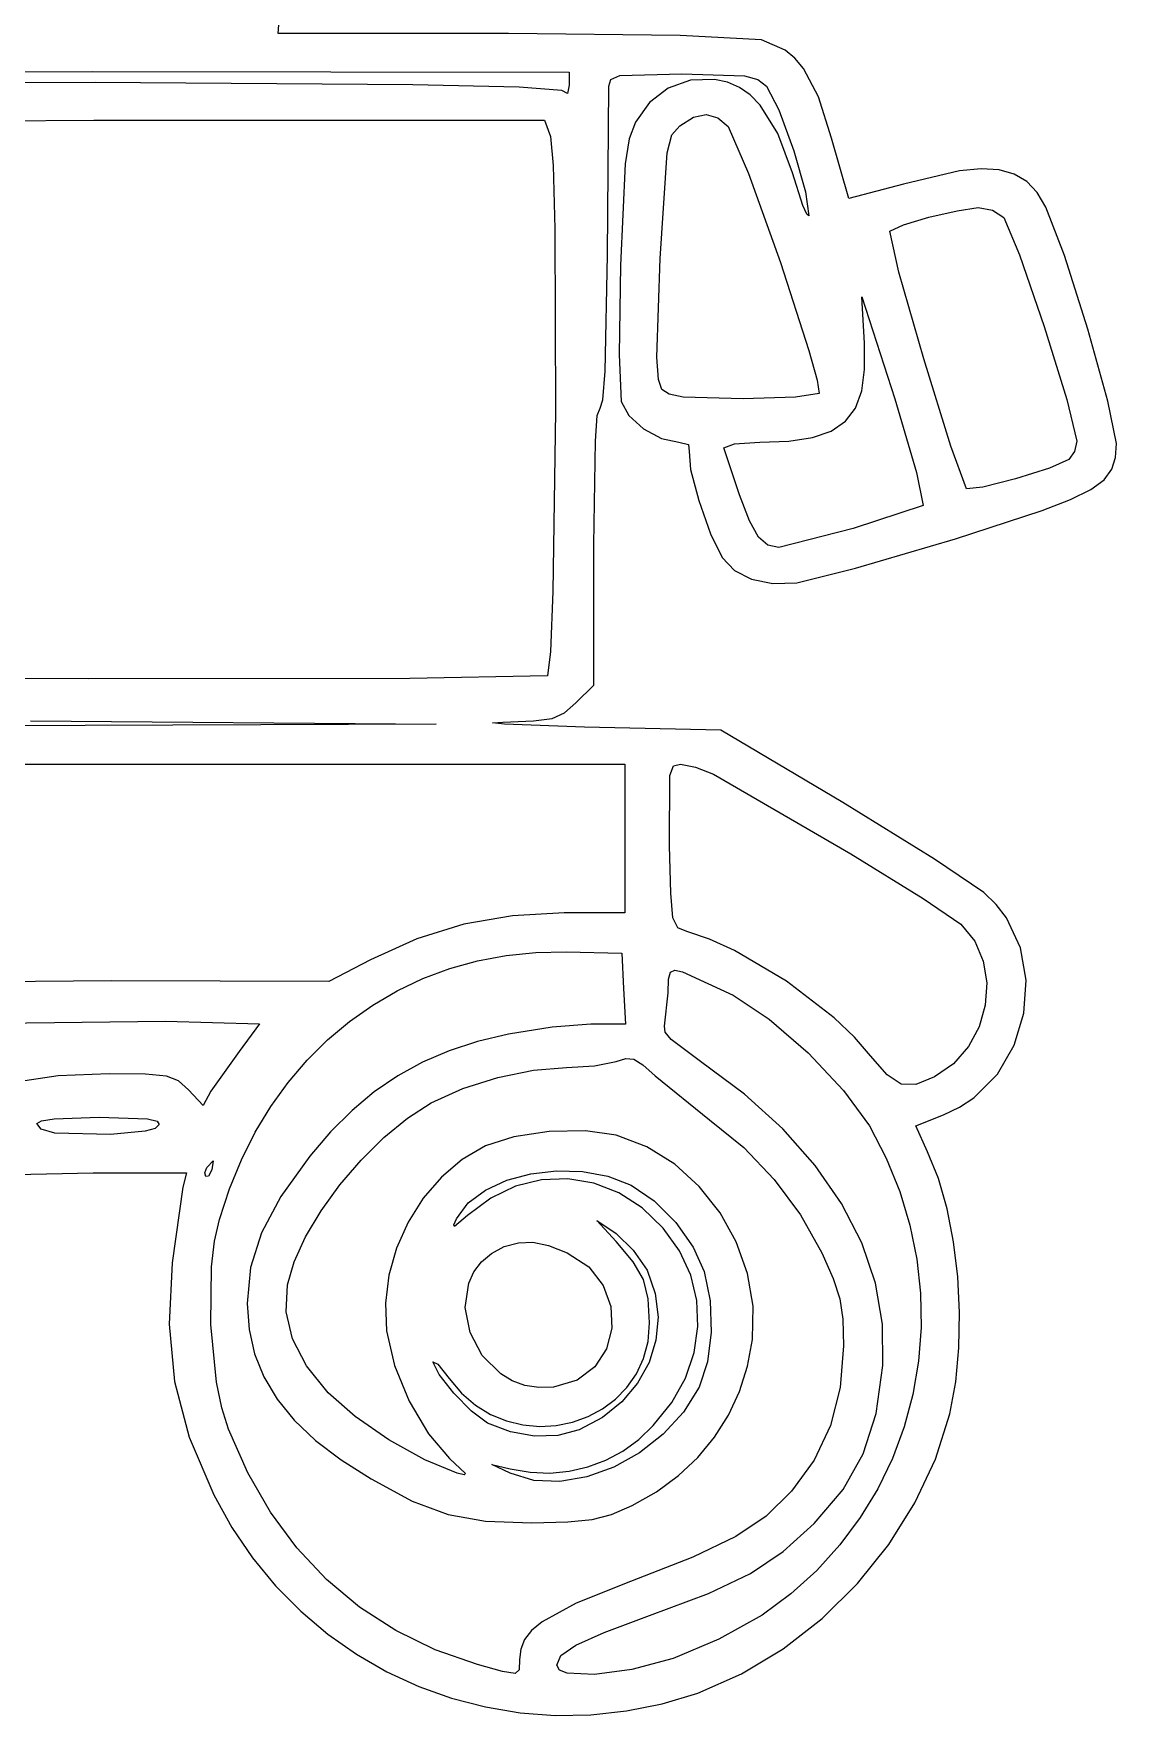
# Model space of a CAD drawing. Extents: x 15 to 235, y 1 to 395.
# Drawn here: x 76.5 to 145.9, y 162.7 to 270.4 of the extents above; entities that cross this region are included whole.
import ezdxf

# ---------------------------------------------------------------- set-up
doc = ezdxf.new("R2010")
doc.units = 0

msp = doc.modelspace()

# ---------------------------------------------------------------- linework, layer by layer
at = {"layer": 'Layer 1'}
for p, q in [((92.144005, 270.401568), (92.223342, 271.512288)), ((106.900705, 270.401568), (92.144005, 270.401568)), ((117.898782, 270.29248), (106.900705, 270.401568)), ((123.125105, 270.004883), (117.898782, 270.29248)), ((124.639944, 269.337339), (123.125105, 270.004883)), ((125.261623, 268.828544), (124.639944, 269.337339)), ((125.812643, 268.175175), (125.261623, 268.828544)), ((53.650685, 267.902484), (80.243416, 267.981821)), ((80.41208, 267.267787), (60.084438, 267.176054)), ((80.243416, 267.981821), (110.788116, 267.942152)), ((100.784345, 267.12151), (80.41208, 267.267787)), ((110.788116, 267.942152), (110.788116, 267.109114)), ((113.327036, 267.029725), (113.461537, 267.471657)), ((113.461537, 267.471657), (114.046027, 267.709048)), ((114.046027, 267.709048), (118.007916, 267.823095)), ((118.563895, 267.423307), (117.140169, 266.915674)), ((118.007916, 267.823095), (122.019391, 267.694172)), ((120.110346, 267.466075), (118.563895, 267.423307)), ((120.938502, 267.288419), (120.110346, 267.466075)), ((121.700183, 266.959682), (120.938502, 267.288419)), ((122.019391, 267.694172), (122.888999, 267.454922)), ((122.888999, 267.454922), (123.442496, 267.029725)), ((126.762208, 266.351043), (125.812643, 268.175175)), ((107.584398, 266.963766), (100.784345, 267.12151)), ((110.312228, 266.752097), (107.584398, 266.963766)), ((110.68412, 266.558713), (110.312228, 266.752097)), ((110.78825, 267.109113), (110.68412, 266.558713)), ((110.788116, 267.109114), (110.78825, 267.109113)), ((113.247699, 256.200225), (113.327036, 267.029725)), ((117.140169, 266.915674), (115.932138, 265.998959)), ((122.399572, 266.47382), (121.700183, 266.959682)), ((123.040854, 265.824791), (122.399572, 266.47382)), ((123.442496, 267.029725), (124.220991, 265.5279)), ((127.607645, 263.697593), (126.762208, 266.351043)), ((115.932138, 265.998959), (115.032776, 264.728945)), ((118.757375, 265.042659), (119.569958, 265.214969)), ((119.569958, 265.214969), (120.315599, 265.015387)), ((124.165828, 264.013058), (123.040854, 265.824791)), ((124.220991, 265.5279), (125.177994, 262.89924)), ((59.824239, 264.768569), (80.322887, 264.847906)), ((80.322887, 264.847906), (109.201587, 264.847906)), ((109.201587, 264.847906), (109.598272, 263.816526)), ((115.032776, 264.728945), (114.63857, 263.670914)), ((117.372696, 263.917683), (117.889005, 264.491019)), ((117.889005, 264.491019), (118.757375, 265.042659)), ((120.315599, 265.015387), (120.983145, 264.45135)), ((120.983145, 264.45135), (120.98315, 264.451328)), ((120.98315, 264.451328), (122.290351, 261.450783)), ((125.108576, 261.476135), (124.165828, 264.013058)), ((109.59825, 263.816632), (109.771955, 261.951282)), ((109.598272, 263.816526), (109.59825, 263.816632)), ((114.63857, 263.670914), (114.378246, 262.0662)), ((117.060927, 262.760478), (117.372696, 263.917683)), ((125.177994, 262.89924), (125.941613, 260.263144)), ((128.718365, 259.849753), (127.607645, 263.697593)), ((109.771955, 261.951282), (109.879648, 257.893629)), ((114.378246, 262.0662), (114.080732, 255.565525)), ((116.619615, 256.001959), (117.060927, 262.760478)), ((122.290351, 261.450783), (124.330181, 255.739149)), ((125.773023, 259.393535), (125.108576, 261.476135)), ((132.209195, 260.762128), (128.718365, 259.849753)), ((135.799189, 261.609423), (132.209195, 260.762128)), ((137.187895, 261.744621), (135.799189, 261.609423)), ((138.347888, 261.679463), (137.187895, 261.744621)), ((139.310779, 261.407905), (138.347888, 261.679463)), ((140.108178, 260.923903), (139.310779, 261.407905)), ((140.771696, 260.221415), (140.108178, 260.923903)), ((125.941613, 260.263144), (126.139956, 258.739005)), ((141.332945, 259.294398), (140.771696, 260.221415)), ((126.012273, 258.843135), (125.773023, 259.393535)), ((126.139956, 258.739005), (126.012273, 258.843135)), ((132.211935, 258.144684), (133.845781, 258.634961)), ((133.845781, 258.634961), (135.643261, 259.058297)), ((135.643261, 259.058297), (137.009349, 259.25478)), ((137.009349, 259.25478), (137.911807, 259.086189)), ((137.911807, 259.086189), (138.635759, 258.620084)), ((138.635759, 258.620084), (138.63575, 258.62006)), ((138.63575, 258.62006), (139.651635, 256.22632)), ((142.524861, 256.195913), (141.332945, 259.294398)), ((109.879648, 257.893629), (109.915598, 246.183982)), ((131.336749, 257.74738), (132.211935, 258.144684)), ((131.921239, 255.129883), (131.336749, 257.74738)), ((113.098942, 248.772298), (113.247699, 256.200225)), ((114.080732, 255.565525), (113.996436, 249.848304)), ((116.411355, 249.669875), (116.619615, 256.001959)), ((124.330181, 255.739149), (126.154312, 250.10933)), ((139.651635, 256.22632), (141.229077, 251.638421)), ((144.025446, 251.464813), (142.524861, 256.195913)), ((133.513556, 249.570712), (131.921239, 255.129883)), ((129.710347, 250.567306), (129.551673, 253.542446)), ((129.551673, 253.542446), (131.654103, 246.997146)), ((141.229077, 251.638421), (142.680075, 246.961267)), ((145.310333, 246.860155), (144.025446, 251.464813)), ((126.154312, 250.10933), (126.689139, 248.197883)), ((129.724913, 248.893712), (129.710347, 250.567306)), ((113.996436, 249.848304), (114.120401, 246.838455)), ((116.508047, 248.24243), (116.411355, 249.669875)), ((129.544234, 247.517168), (129.724913, 248.893712)), ((135.247192, 243.974351), (133.513556, 249.570712)), ((112.957623, 246.940109), (113.098942, 248.772298)), ((116.73862, 247.592239), (116.508047, 248.24243)), ((126.689139, 248.197883), (126.81442, 247.354228)), ((112.771677, 246.402105), (112.957623, 246.940109)), ((114.120401, 246.838455), (114.624314, 245.927317)), ((117.193565, 247.298444), (116.73862, 247.592239)), ((118.087345, 247.116217), (117.193565, 247.298444)), ((121.93519, 246.997212), (118.087345, 247.116217)), ((125.2971, 247.101342), (121.93519, 246.997212)), ((126.81442, 247.354228), (125.2971, 247.101342)), ((129.144139, 246.414895), (129.544234, 247.517168)), ((131.654103, 246.997146), (133.057379, 242.291471)), ((142.680075, 246.961267), (143.31663, 244.29976)), ((145.855155, 244.140998), (145.310333, 246.860155)), ((109.915598, 246.183982), (109.743288, 234.652835)), ((112.469205, 244.299674), (112.592549, 245.93104)), ((112.592549, 245.93104), (112.771677, 246.402105)), ((114.624314, 245.927317), (115.563341, 245.083122)), ((128.500455, 245.564115), (129.144139, 246.414895)), ((115.563341, 245.083122), (116.703191, 244.462064)), ((126.385626, 244.525917), (127.589008, 244.942048)), ((127.589008, 244.942048), (128.500455, 245.564115)), ((112.374992, 237.675035), (112.469205, 244.299674)), ((116.703191, 244.462064), (117.809571, 244.220335)), ((117.809571, 244.220335), (118.444266, 244.071578)), ((118.444266, 244.071578), (118.483935, 243.625308)), ((118.483935, 243.625308), (118.572568, 242.48174)), ((120.705597, 243.86333), (121.379961, 244.116216)), ((121.69731, 240.84852), (120.705597, 243.86333)), ((121.379961, 244.116216), (123.006367, 244.220346)), ((123.006367, 244.220346), (124.866137, 244.292942)), ((124.866137, 244.292942), (126.385626, 244.525917)), ((136.255639, 241.24528), (135.247192, 243.974351)), ((143.162915, 243.630354), (142.800939, 243.1097)), ((143.31663, 244.29976), (143.162915, 243.630354)), ((145.805733, 243.24559), (145.855155, 244.140998)), ((118.572568, 242.48174), (119.103753, 240.486539)), ((141.560679, 242.561779), (139.394408, 241.879976)), ((142.800939, 243.1097), (141.560679, 242.561779)), ((145.067226, 241.821088), (145.571292, 242.489177)), ((145.571292, 242.489177), (145.805733, 243.24559)), ((133.057379, 242.291471), (133.478853, 240.174166)), ((137.295077, 241.34693), (136.255639, 241.24528)), ((139.394408, 241.879976), (137.295077, 241.34693)), ((144.20893, 241.190653), (145.067226, 241.821088)), ((119.103753, 240.486539), (119.850637, 238.364896)), ((122.34502, 239.183684), (121.69731, 240.84852)), ((141.09123, 239.840064), (142.911799, 240.547202)), ((142.911799, 240.547202), (144.20893, 241.190653)), ((133.47885, 240.17416), (128.99135, 238.706424)), ((133.478853, 240.174166), (133.47885, 240.17416)), ((135.541355, 238.032048), (141.09123, 239.840064)), ((119.850637, 238.364896), (120.586365, 236.841998)), ((122.922071, 238.151064), (122.34502, 239.183684)), ((123.521437, 237.624217), (122.922071, 238.151064)), ((128.99135, 238.706424), (124.23609, 237.4767)), ((112.374992, 228.670285), (112.374992, 237.675035)), ((124.23609, 237.4767), (123.521437, 237.624217)), ((129.139882, 236.162674), (135.541355, 238.032048)), ((120.586365, 236.841998), (121.380974, 236.013299)), ((121.380974, 236.013299), (122.480535, 235.448642)), ((125.386255, 235.215588), (129.139882, 236.162674)), ((122.480535, 235.448642), (123.832984, 235.17406)), ((123.832984, 235.17406), (125.386255, 235.215588)), ((109.743288, 234.652835), (109.590657, 230.818307)), ((109.590657, 230.818307), (109.399908, 229.265332)), ((79.965908, 229.066989), (50.888908, 229.146326)), ((100.588542, 229.076906), (79.965908, 229.066989)), ((109.399908, 229.265332), (100.588542, 229.076906)), ((111.224602, 227.519895), (112.374992, 228.670285)), ((110.487636, 226.88706), (111.224602, 227.519895)), ((76.276594, 226.369456), (102.259494, 226.171114)), ((105.883612, 226.240589), (106.543722, 226.290175)), ((106.543722, 226.290175), (108.507934, 226.365173)), ((108.507934, 226.365173), (109.702326, 226.533144)), ((109.702326, 226.533144), (110.487636, 226.88706)), ((102.259494, 226.171114), (71.278394, 226.052109)), ((106.64785, 226.161252), (105.883612, 226.240589)), ((111.779962, 225.972827), (106.64785, 226.161252)), ((120.507032, 225.774484), (111.779962, 225.972827)), ((128.321722, 221.133274), (120.507032, 225.774484)), ((46.12934, 223.592741), (80.24424, 223.592741)), ((80.24424, 223.592741), (114.35914, 223.592741)), ((114.35914, 223.592741), (114.35914, 218.832521)), ((117.244971, 222.878702), (117.471826, 223.488604)), ((117.471826, 223.488604), (117.929253, 223.592733)), ((117.929253, 223.592733), (118.891215, 223.409266)), ((118.891215, 223.409266), (120.031683, 222.958037)), ((117.21522, 218.356493), (117.244971, 222.878702)), ((120.03165, 222.958043), (128.843019, 217.845763)), ((120.031683, 222.958037), (120.03165, 222.958043)), ((134.197621, 217.513526), (128.321722, 221.133274)), ((114.35905, 218.832523), (114.35905, 214.072303)), ((114.35914, 218.832521), (114.35905, 218.832523)), ((117.299516, 215.342309), (117.21522, 218.356493)), ((128.843019, 217.845763), (133.469979, 214.986532)), ((137.366142, 215.381344), (134.197621, 217.513526)), ((117.443315, 213.759908), (117.299516, 215.342309)), ((133.469979, 214.986532), (135.89905, 213.358263)), ((138.157818, 214.611266), (137.366142, 215.381344)), ((138.809163, 213.754145), (138.157818, 214.611266)), ((104.040289, 213.338435), (101.027355, 212.398786)), ((107.164798, 213.891315), (104.040289, 213.338435)), ((110.47154, 214.072303), (107.164798, 213.891315)), ((114.35905, 214.072303), (110.47154, 214.072303)), ((117.750746, 213.107238), (117.443315, 213.759908)), ((135.89905, 213.358263), (136.782448, 212.250644)), ((139.702247, 211.839666), (138.809163, 213.754145)), ((101.027355, 212.398786), (98.05534, 211.057493)), ((118.32594, 212.882243), (117.750746, 213.107238)), ((119.793738, 212.383443), (118.32594, 212.882243)), ((121.388448, 211.658718), (119.793738, 212.383443)), ((104.916911, 210.997856), (106.756289, 211.344414)), ((106.756289, 211.344414), (108.649359, 211.537567)), ((108.649359, 211.537567), (110.590659, 211.573131)), ((110.590659, 211.573131), (114.160829, 211.493794)), ((114.160829, 211.493794), (114.279835, 209.232694)), ((124.707573, 209.698845), (121.388448, 211.658718)), ((136.782448, 212.250644), (137.328354, 210.968236)), ((140.068175, 209.759702), (139.702247, 211.839666)), ((98.05534, 211.057493), (95.39755, 209.669093)), ((101.421078, 209.861259), (103.136687, 210.502076)), ((103.136687, 210.502076), (104.916911, 210.997856)), ((117.161364, 209.818514), (117.279749, 210.269123)), ((117.279749, 210.269123), (117.55433, 210.399907)), ((117.55433, 210.399907), (118.048326, 210.303836)), ((118.048326, 210.303836), (121.301146, 208.796436)), ((137.328354, 210.968236), (137.548855, 209.581698)), ((81.47395, 209.708761), (70.827926, 209.614549)), ((95.39755, 209.669093), (81.47395, 209.708761)), ((98.20556, 208.161246), (99.775549, 209.079588)), ((99.775549, 209.079588), (101.421078, 209.861259)), ((114.27975, 209.232763), (114.398755, 206.931993)), ((114.279835, 209.232694), (114.27975, 209.232763)), ((117.135951, 208.955106), (117.161364, 209.818514)), ((127.781256, 207.337329), (124.707573, 209.698845)), ((137.548855, 209.581698), (137.456038, 208.161689)), ((139.929723, 207.636045), (140.068175, 209.759702)), ((96.716574, 207.110418), (98.20556, 208.161246)), ((116.89794, 206.813006), (117.135951, 208.955106)), ((121.301146, 208.796436), (121.30115, 208.796409)), ((121.30115, 208.796409), (123.607499, 207.259876)), ((137.456038, 208.161689), (137.061987, 206.77887)), ((74.21465, 207.011338), (84.920181, 207.125385)), ((84.920181, 207.125385), (90.95475, 206.971669)), ((90.95475, 206.97166), (89.64569, 205.18658)), ((90.95475, 206.971669), (90.95475, 206.97166)), ((95.314053, 205.931288), (96.716574, 207.110418)), ((112.177315, 206.931993), (109.702995, 206.748526)), ((114.398755, 206.931993), (112.177315, 206.931993)), ((123.607499, 207.259876), (126.096078, 205.102282)), ((129.069164, 206.110549), (127.781256, 207.337329)), ((139.309671, 205.590488), (139.929723, 207.636045)), ((94.00346, 204.628038), (95.314053, 205.931288)), ((104.927356, 205.823211), (103.098809, 205.226867)), ((106.901405, 206.297297), (104.927356, 205.823211)), ((109.702995, 206.748526), (106.901405, 206.297297)), ((116.945044, 206.437398), (116.89794, 206.813006)), ((117.334291, 205.950221), (116.945044, 206.437398)), ((119.19871, 204.551906), (117.334291, 205.950221)), ((130.10744, 204.908873), (129.069164, 206.110549)), ((137.061987, 206.77887), (136.378789, 205.5039)), ((89.64569, 205.18658), (87.82094, 202.6478)), ((103.098809, 205.226867), (101.397634, 204.497571)), ((113.803707, 204.551854), (114.417329, 204.743998)), ((114.417329, 204.743998), (114.934259, 204.690694)), ((126.096078, 205.102282), (128.36896, 202.699238)), ((131.158656, 203.694025), (130.10744, 204.908873)), ((136.378789, 205.5039), (135.418532, 204.407438)), ((138.230796, 203.744824), (139.309671, 205.590488)), ((81.315304, 203.758518), (78.037697, 203.629595)), ((83.637151, 203.736825), (81.315304, 203.758518)), ((84.984641, 203.61472), (83.637151, 203.736825)), ((92.790256, 203.204853), (94.00346, 204.628038)), ((101.397634, 204.497571), (99.805703, 203.624632)), ((106.227026, 203.530393), (108.503004, 203.991537)), ((108.503004, 203.991537), (110.630227, 204.155169)), ((110.630227, 204.155169), (112.425227, 204.279133)), ((112.425227, 204.279133), (113.803707, 204.551854)), ((114.934259, 204.690694), (115.510693, 204.339876)), ((115.510693, 204.339876), (116.302827, 203.639479)), ((116.302827, 203.639479), (119.793657, 200.823019)), ((122.023306, 202.467078), (119.19871, 204.551906)), ((132.061116, 203.103955), (131.158656, 203.694025)), ((135.418532, 204.407438), (134.1933, 203.560143)), ((136.715877, 202.220845), (138.230796, 203.744824)), ((78.037697, 203.629595), (75.920384, 203.322165)), ((85.766855, 203.30667), (84.984641, 203.61472)), ((86.392874, 202.727138), (85.766855, 203.30667)), ((87.344918, 201.735425), (86.392874, 202.727138)), ((87.82094, 202.6478), (87.344918, 201.735425)), ((91.679904, 201.665917), (92.790256, 203.204853)), ((98.304884, 202.597358), (96.877048, 201.405057)), ((99.805703, 203.624632), (98.304884, 202.597358)), ((101.942827, 201.894069), (103.980798, 202.816361)), ((103.980798, 202.816361), (106.227026, 203.530393)), ((128.36896, 202.699238), (130.02822, 200.426359)), ((133.008203, 203.079162), (132.061116, 203.103955)), ((134.1933, 203.560143), (133.008203, 203.079162)), ((90.677866, 200.015413), (91.679904, 201.665917)), ((100.436121, 200.919492), (101.942827, 201.894069)), ((124.480195, 200.24232), (122.023306, 202.467078)), ((134.787692, 201.140344), (135.802019, 201.617547)), ((135.802019, 201.617547), (136.715877, 202.220845)), ((76.67409, 200.585037), (76.970984, 200.74743)), ((76.965405, 200.205707), (76.67409, 200.585037)), ((76.970984, 200.74743), (77.799685, 200.872634)), ((77.799685, 200.872634), (80.68061, 200.981722)), ((80.68061, 200.981722), (83.779713, 200.877592)), ((83.779713, 200.877592), (84.40139, 200.730695)), ((84.52845, 200.5057), (84.256349, 200.267069)), ((84.40139, 200.730695), (84.52845, 200.5057)), ((84.52845, 200.5057), (84.52845, 200.5057)), ((96.877048, 201.405057), (95.504065, 200.037038)), ((98.926162, 199.675754), (100.436121, 200.919492)), ((119.793657, 200.823019), (121.981001, 199.038556)), ((130.02822, 200.426359), (131.109535, 198.351662)), ((133.002612, 200.426311), (134.787692, 201.140344)), ((133.756314, 198.760231), (133.002612, 200.426311)), ((77.84431, 199.960258), (76.965405, 200.205707)), ((81.39464, 199.871004), (77.84431, 199.960258)), ((83.630952, 200.084222), (81.39464, 199.871004)), ((84.256349, 200.267069), (83.630952, 200.084222)), ((89.789604, 198.257525), (90.677866, 200.015413)), ((95.504065, 200.037038), (94.167805, 198.482607)), ((97.465478, 198.228403), (98.926162, 199.675754)), ((107.237948, 199.730956), (105.433655, 199.157003)), ((109.514546, 200.059461), (107.237948, 199.730956)), ((111.843212, 200.105328), (109.514546, 200.059461)), ((113.803705, 199.831367), (111.843212, 200.105328)), ((115.766675, 199.080155), (113.803705, 199.831367)), ((126.558683, 197.897623), (124.480195, 200.24232)), ((89.020581, 196.396436), (89.789604, 198.257525)), ((94.167805, 198.482607), (92.320121, 195.902916)), ((103.940663, 198.281273), (102.601077, 197.141965)), ((105.433655, 199.157003), (103.940663, 198.281273)), ((117.554856, 197.964484), (115.766675, 199.080155)), ((121.981001, 199.038556), (123.934056, 196.99005)), ((131.109535, 198.351662), (131.975385, 196.227631)), ((134.448965, 197.056497), (133.756314, 198.760231)), ((74.29319, 197.292461), (80.28313, 197.411466)), ((80.28313, 197.411466), (86.27307, 197.411466)), ((86.27307, 197.411466), (86.035059, 196.499091)), ((87.439124, 197.426433), (87.582922, 197.768574)), ((87.503585, 197.173547), (87.439124, 197.426433)), ((87.687052, 197.213215), (87.503585, 197.173547)), ((87.582922, 197.768574), (87.979607, 198.180135)), ((87.90027, 197.6099), (87.687052, 197.213215)), ((87.979607, 198.180135), (87.90027, 197.6099)), ((87.90027, 197.6099), (87.90027, 197.6099)), ((96.1066, 196.642985), (97.465478, 198.228403)), ((106.78811, 196.945975), (108.329603, 197.36203)), ((108.329603, 197.36203), (109.975224, 197.55123)), ((109.975224, 197.55123), (111.646877, 197.49963)), ((111.646877, 197.49963), (113.266463, 197.193284)), ((113.266463, 197.193284), (114.755885, 196.618245)), ((119.131058, 196.540139), (117.554856, 197.964484)), ((128.24808, 195.452977), (126.558683, 197.897623)), ((86.035059, 196.499091), (85.360694, 191.659531)), ((88.376259, 194.436331), (89.020581, 196.396436)), ((94.902057, 194.985046), (96.1066, 196.642985)), ((102.601077, 197.141965), (101.438139, 195.78417)), ((104.329904, 195.489087), (105.428845, 196.317012)), ((105.428845, 196.317012), (106.78811, 196.945975)), ((107.363278, 196.553162), (105.76733, 195.790706)), ((109.027101, 196.96511), (107.363278, 196.553162)), ((110.714634, 197.029803), (109.027101, 196.96511)), ((112.381716, 196.750496), (110.714634, 197.029803)), ((113.984182, 196.130444), (112.381716, 196.750496)), ((115.47787, 195.172899), (113.984182, 196.130444)), ((114.755885, 196.618245), (114.75587, 196.618188)), ((114.75587, 196.618188), (116.229184, 195.617178)), ((120.458094, 194.862904), (119.131058, 196.540139)), ((123.934056, 196.99005), (125.611911, 194.725847)), ((131.975385, 196.227631), (132.628792, 194.068153)), ((135.005874, 195.111961), (134.448965, 197.056497)), ((92.320121, 195.902916), (91.07862, 193.58355)), ((101.438139, 195.78417), (100.475093, 194.25298)), ((103.569385, 194.476145), (104.329904, 195.489087)), ((105.76733, 195.790706), (104.283418, 194.674487)), ((116.818618, 193.881117), (115.47787, 195.172899)), ((116.229184, 195.617178), (117.61696, 194.233118)), ((129.537693, 192.928372), (128.24808, 195.452977)), ((135.421464, 192.990777), (135.005874, 195.111961)), ((88.065032, 193.046613), (88.376259, 194.436331)), ((93.904379, 193.320133), (94.902057, 194.985046)), ((100.475093, 194.25298), (99.735182, 192.593487)), ((103.396455, 194.083179), (103.569385, 194.476145)), ((103.435504, 193.980288), (103.396455, 194.083179)), ((104.283418, 194.674487), (103.435504, 193.980288)), ((113.80374, 193.008331), (112.57402, 194.357061)), ((112.57402, 194.357061), (113.80374, 193.524023)), ((117.61696, 194.233118), (118.744411, 192.663114)), ((121.498773, 192.988565), (120.458094, 194.862904)), ((125.611911, 194.725847), (126.973657, 192.294289)), ((132.628792, 194.068153), (133.072777, 191.887115)), ((87.872346, 191.403548), (88.065032, 193.046613)), ((91.07862, 193.58355), (90.380082, 191.353437)), ((93.166096, 191.713792), (93.904379, 193.320133)), ((106.623783, 192.691016), (107.540496, 192.941423)), ((107.540496, 192.941423), (108.453491, 192.968695)), ((108.453491, 192.968695), (109.463179, 192.757957)), ((113.80374, 193.524023), (114.899583, 192.472808)), ((114.891525, 191.71105), (113.80374, 193.008331)), ((117.860302, 192.421346), (116.818618, 193.881117)), ((122.215905, 190.972906), (121.498773, 192.988565)), ((130.41683, 190.343799), (129.537693, 192.928372)), ((135.690156, 190.757095), (135.421464, 192.990777)), ((99.735182, 192.593487), (99.241649, 190.850782)), ((105.167282, 191.706972), (105.810898, 192.25562)), ((105.810898, 192.25562), (106.623783, 192.691016)), ((109.463179, 192.757957), (110.669973, 192.294331)), ((110.669973, 192.294331), (110.66997, 192.294326)), ((110.66997, 192.294326), (112.047986, 191.389155)), ((114.899583, 192.472808), (115.78717, 191.183583)), ((118.577047, 190.860704), (117.860302, 192.421346)), ((118.744411, 192.663114), (119.43675, 191.104268)), ((126.973657, 192.294289), (127.714961, 190.650526)), ((133.072777, 191.887115), (133.310362, 189.698407)), ((85.360694, 191.659531), (85.151195, 187.711895)), ((87.82586, 187.697651), (87.872346, 191.403548)), ((90.380082, 191.353437), (90.161285, 189.041507)), ((92.739737, 190.231569), (93.166096, 191.713792)), ((99.241649, 190.850782), (99.017739, 189.069957)), ((104.358339, 190.352432), (104.685556, 191.0657)), ((104.685556, 191.0657), (105.167282, 191.706972)), ((112.047986, 191.389155), (112.976942, 190.207389)), ((115.544196, 190.573681), (114.891525, 191.71105)), ((115.78717, 191.183608), (116.310686, 189.689532)), ((115.78717, 191.183583), (115.78717, 191.183608)), ((118.971176, 189.232195), (118.577047, 190.860704)), ((119.43675, 191.104268), (119.8167, 189.208858)), ((122.572303, 188.871712), (122.215905, 190.972906)), ((135.806372, 188.475067), (135.690156, 190.757095)), ((92.657922, 188.50599), (92.739737, 190.231569)), ((104.137916, 188.792421), (104.358339, 190.352432)), ((112.976942, 190.207389), (113.468924, 188.862921)), ((115.862164, 189.354494), (115.544196, 190.573681)), ((116.310686, 189.689532), (116.494385, 188.178719)), ((127.714961, 190.650526), (128.143878, 189.348901)), ((130.8748, 187.719246), (130.41683, 190.343799)), ((133.310362, 189.698407), (133.344568, 187.515915)), ((90.161285, 189.041507), (90.277656, 187.390925)), ((99.017739, 189.069957), (99.086695, 187.296103)), ((104.446974, 187.191968), (104.137916, 188.792421)), ((113.468924, 188.862921), (113.536019, 187.469642)), ((115.94584, 187.811761), (115.862164, 189.354494)), ((119.045013, 187.568824), (118.971176, 189.232195)), ((119.8167, 189.208858), (119.887979, 187.216755)), ((122.530775, 186.740767), (122.572303, 188.871712)), ((128.143878, 189.348901), (128.334785, 188.032401)), ((85.151195, 187.711895), (85.499534, 184.058053)), ((88.20333, 183.999194), (87.82586, 187.697651)), ((93.067002, 186.780409), (92.657922, 188.50599)), ((115.84508, 186.612408), (115.94584, 187.811761)), ((116.494385, 188.178719), (116.355468, 186.69022)), ((118.800882, 185.903597), (119.045013, 187.568824)), ((128.334785, 188.032401), (128.362057, 186.344009)), ((130.90091, 185.074706), (130.8748, 187.719246)), ((133.344568, 187.515915), (133.178417, 185.353528)), ((135.764534, 186.208846), (135.806372, 188.475067)), ((90.277656, 187.390925), (90.631109, 185.825878)), ((93.96698, 185.054828), (93.067002, 186.780409)), ((99.086695, 187.296103), (99.596188, 185.076529)), ((105.226476, 185.716099), (104.446974, 187.191968)), ((113.536019, 187.469642), (113.190314, 186.141445)), ((115.556283, 185.517185), (115.84508, 186.612408)), ((116.355468, 186.69022), (115.911134, 185.263082)), ((119.887979, 187.216755), (119.654307, 185.313907)), ((122.219625, 185.027881), (122.530775, 186.740767)), ((90.631109, 185.825878), (91.228152, 184.338928)), ((106.417383, 184.529841), (105.226476, 185.716099)), ((113.190314, 186.141445), (112.443895, 184.992222)), ((115.099669, 184.531671), (115.556283, 185.517185)), ((118.241107, 184.269516), (118.800882, 185.903597)), ((128.362057, 186.344009), (128.153797, 183.654608)), ((133.178417, 185.353528), (132.814931, 183.225134)), ((135.559064, 184.022584), (135.764534, 186.208846)), ((91.228152, 184.338928), (92.075291, 182.922637)), ((95.357857, 183.329249), (93.96698, 185.054828)), ((99.596188, 185.076529), (100.544514, 182.778855)), ((102.451107, 184.492621), (102.06186, 185.312641)), ((102.06186, 185.312641), (102.369291, 185.149008)), ((102.369291, 185.149008), (103.09324, 184.241591)), ((103.390755, 183.304426), (102.451107, 184.492621)), ((103.09324, 184.241591), (103.891297, 183.293266)), ((107.148665, 184.096887), (106.417383, 184.529841)), ((112.443895, 184.992222), (111.308849, 184.135865)), ((114.49546, 183.661443), (115.099669, 184.531671)), ((115.911134, 185.263082), (115.178583, 183.936353)), ((117.368012, 182.699588), (118.241107, 184.269516)), ((119.654307, 185.313907), (119.119402, 183.686258)), ((121.707652, 183.406112), (122.219625, 185.027881)), ((130.46394, 181.993561), (130.90091, 185.074706)), ((85.499534, 184.058053), (86.442901, 180.486025)), ((88.54059, 182.365429), (88.20333, 183.999194)), ((97.07104, 181.809453), (95.357857, 183.329249)), ((104.538663, 182.138543), (103.390755, 183.304426)), ((103.891297, 183.293266), (104.78442, 182.527168)), ((107.960658, 183.798221), (107.148665, 184.096887)), ((108.845984, 183.654471), (107.960658, 183.798221)), ((109.797263, 183.686266), (108.845984, 183.654471)), ((111.308849, 184.135865), (109.797263, 183.686266)), ((113.763877, 182.912079), (114.49546, 183.661443)), ((115.178583, 183.936353), (114.175015, 182.749082)), ((119.119402, 183.686258), (118.116299, 182.077747)), ((121.002296, 181.884755), (121.707652, 183.406112)), ((128.153797, 183.654608), (127.529018, 181.221814)), ((132.814931, 183.225134), (132.257132, 181.14462)), ((135.184384, 181.980431), (135.559064, 184.022584)), ((88.971287, 180.988731), (88.54059, 182.365429)), ((92.075291, 182.922637), (93.179036, 181.569567)), ((100.544514, 182.778855), (101.775478, 180.696878)), ((105.55269, 181.385461), (104.538663, 182.138543)), ((104.78442, 182.527168), (105.752386, 181.937719)), ((111.99948, 181.798261), (112.925144, 182.28916)), ((114.175015, 182.749082), (112.917631, 181.740318)), ((112.925144, 182.28916), (113.763877, 182.912079)), ((116.183922, 181.226817), (117.368012, 182.699588)), ((93.179036, 181.569567), (94.545895, 180.272281)), ((99.24537, 180.304531), (97.07104, 181.809453)), ((107.03902, 180.815226), (105.55269, 181.385461)), ((105.752386, 181.937719), (106.774974, 181.519341)), ((106.774974, 181.519341), (107.831961, 181.266454)), ((107.831961, 181.266454), (108.903128, 181.173482)), ((108.903128, 181.173482), (109.968251, 181.234844)), ((109.968251, 181.234844), (111.007109, 181.444963)), ((111.007109, 181.444963), (111.99948, 181.798261)), ((112.917631, 181.740318), (111.42363, 180.949108)), ((115.246754, 180.334662), (116.183922, 181.226817)), ((118.116299, 182.077747), (116.821727, 180.665874)), ((120.110994, 180.473109), (121.002296, 181.884755)), ((127.529018, 181.221814), (126.487721, 179.019592)), ((129.63648, 179.407041), (130.46394, 181.993561)), ((132.257132, 181.14462), (131.50804, 179.125875)), ((134.267752, 179.078663), (135.184384, 181.980431)), ((86.442901, 180.486025), (88.018484, 176.783831)), ((90.203167, 178.207994), (88.971287, 180.988731)), ((94.545895, 180.272281), (96.182375, 179.02334)), ((101.538705, 179.022742), (99.24537, 180.304531)), ((101.775478, 180.696878), (103.132885, 179.124393)), ((108.577414, 180.542506), (107.03902, 180.815226)), ((110.071181, 180.582174), (108.577414, 180.542506)), ((111.42363, 180.949108), (110.071181, 180.582174)), ((114.22777, 179.593588), (115.246754, 180.334662)), ((116.821727, 180.665874), (115.308668, 179.483645)), ((119.041183, 179.180471), (120.110994, 180.473109)), ((96.182375, 179.02334), (98.094985, 177.815307)), ((103.608907, 178.172349), (101.538705, 179.022742)), ((103.132885, 179.124393), (104.14443, 178.157471)), ((111.98898, 178.573982), (113.138126, 179.00592)), ((113.138126, 179.00592), (114.22777, 179.593588)), ((115.308668, 179.483645), (113.650107, 178.564064)), ((117.800303, 178.016136), (119.041183, 179.180471)), ((126.487721, 179.019592), (125.029907, 177.021909)), ((128.340435, 177.125478), (129.63648, 179.407041)), ((131.50804, 179.125875), (130.570678, 177.182785)), ((132.946218, 176.267544), (134.267752, 179.078663)), ((91.663764, 175.671309), (90.203167, 178.207994)), ((98.094985, 177.815307), (100.738518, 176.387862)), ((104.058896, 178.070076), (103.608907, 178.172349)), ((104.14443, 178.157471), (104.058896, 178.070076)), ((107.020502, 178.172338), (105.830442, 178.727697)), ((105.830442, 178.727697), (107.020502, 178.450017)), ((107.020502, 178.450017), (108.296092, 178.235792)), ((108.53124, 177.71127), (107.020502, 178.172338)), ((108.296092, 178.235792), (109.556806, 178.186594)), ((109.556806, 178.186594), (110.791487, 178.300098)), ((111.919026, 177.940138), (110.18841, 177.644872)), ((110.791487, 178.300098), (111.98898, 178.573982)), ((113.650107, 178.564064), (111.919026, 177.940138)), ((116.395791, 176.989403), (117.800303, 178.016136)), ((88.018484, 176.783831), (89.181828, 174.692331)), ((110.18841, 177.644872), (108.53124, 177.71127)), ((114.835085, 176.109567), (116.395791, 176.989403)), ((125.029907, 177.021909), (123.412796, 175.43083)), ((126.49771, 174.959206), (128.340435, 177.125478)), ((130.570678, 177.182785), (129.448067, 175.32924)), ((93.347499, 173.38472), (91.663764, 175.671309)), ((100.738518, 176.387862), (103.028753, 175.529412)), ((113.501848, 175.523216), (114.835085, 176.109567)), ((131.264874, 173.596815), (132.946218, 176.267544)), ((89.181828, 174.692331), (90.506598, 172.750052)), ((103.028753, 175.529412), (105.430553, 175.109794)), ((105.430553, 175.109794), (108.408785, 174.998847)), ((108.408785, 174.998847), (110.7015, 175.049672)), ((110.7015, 175.049672), (112.261588, 175.19719)), ((112.261588, 175.19719), (113.501848, 175.523216)), ((123.412796, 175.43083), (121.464702, 174.111233)), ((124.5143, 173.159865), (126.49771, 174.959206)), ((129.448067, 175.32924), (128.14323, 173.579127)), ((121.464702, 174.111233), (118.720761, 172.799074)), ((128.14323, 173.579127), (126.659186, 171.946334)), ((129.268815, 171.116216), (131.264874, 173.596815)), ((90.506598, 172.750052), (91.980358, 170.962108)), ((95.248793, 171.35427), (93.347499, 173.38472)), ((118.720761, 172.799074), (114.716107, 171.230309)), ((122.411876, 171.751012), (124.5143, 173.159865)), ((97.362068, 169.586002), (95.248793, 171.35427)), ((119.71442, 170.468604), (122.411876, 171.751012)), ((126.659186, 171.946334), (124.998959, 170.444749)), ((91.980358, 170.962108), (93.590672, 169.333612)), ((114.716107, 171.230309), (111.246972, 169.841293)), ((115.94591, 169.048596), (119.71442, 170.468604)), ((124.998959, 170.444749), (123.16557, 169.088259)), ((127.003134, 168.875488), (129.268815, 171.116216)), ((93.590672, 169.333612), (95.325105, 167.869678)), ((99.681744, 168.085961), (97.362068, 169.586002)), ((111.246972, 169.841293), (109.068305, 168.656816)), ((102.202243, 166.86019), (99.681744, 168.085961)), ((108.387355, 168.088984), (107.938373, 167.509529)), ((109.068305, 168.656816), (108.387355, 168.088984)), ((113.041428, 167.967008), (115.94591, 169.048596)), ((123.16557, 169.088259), (120.383818, 167.551104)), ((124.512922, 166.92437), (127.003134, 168.875488)), ((95.325105, 167.869678), (97.171223, 166.575419)), ((107.938373, 167.509529), (107.691142, 166.897534)), ((110.267111, 166.488118), (111.215436, 167.149465)), ((111.215436, 167.149465), (113.041428, 167.967008)), ((120.383818, 167.551104), (117.45331, 166.311469)), ((97.171223, 166.575419), (99.11659, 165.455949)), ((104.917987, 165.914731), (102.202243, 166.86019)), ((107.615447, 166.232079), (107.590034, 165.585605)), ((107.691142, 166.897534), (107.615447, 166.232079)), ((109.99563, 165.875116), (110.267111, 166.488118)), ((117.45331, 166.311469), (114.815354, 165.601772)), ((121.843275, 165.312605), (124.512922, 166.92437)), ((99.11659, 165.455949), (101.14877, 164.516381)), ((106.527662, 165.467839), (104.917987, 165.914731)), ((107.322892, 165.344494), (106.527662, 165.467839)), ((107.590034, 165.585605), (107.322892, 165.344494)), ((110.172899, 165.560323), (109.99563, 165.875116)), ((110.669995, 165.357563), (110.172899, 165.560323)), ((112.415409, 165.275126), (110.669995, 165.357563)), ((114.815354, 165.601772), (112.415409, 165.275126)), ((119.039284, 164.089931), (121.843275, 165.312605)), ((101.14877, 164.516381), (103.255329, 163.761829)), ((116.760261, 163.406197), (119.039284, 164.089931)), ((103.255329, 163.761829), (105.423832, 163.197405)), ((105.423832, 163.197405), (107.641842, 162.828224)), ((107.641842, 162.828224), (109.896926, 162.6594)), ((109.896926, 162.6594), (112.176647, 162.696045)), ((112.176647, 162.696045), (114.46857, 162.943272)), ((114.46857, 162.943272), (116.760261, 163.406197))]:
    msp.add_line(p, q, dxfattribs=at)

doc.saveas('drawing.dxf')
